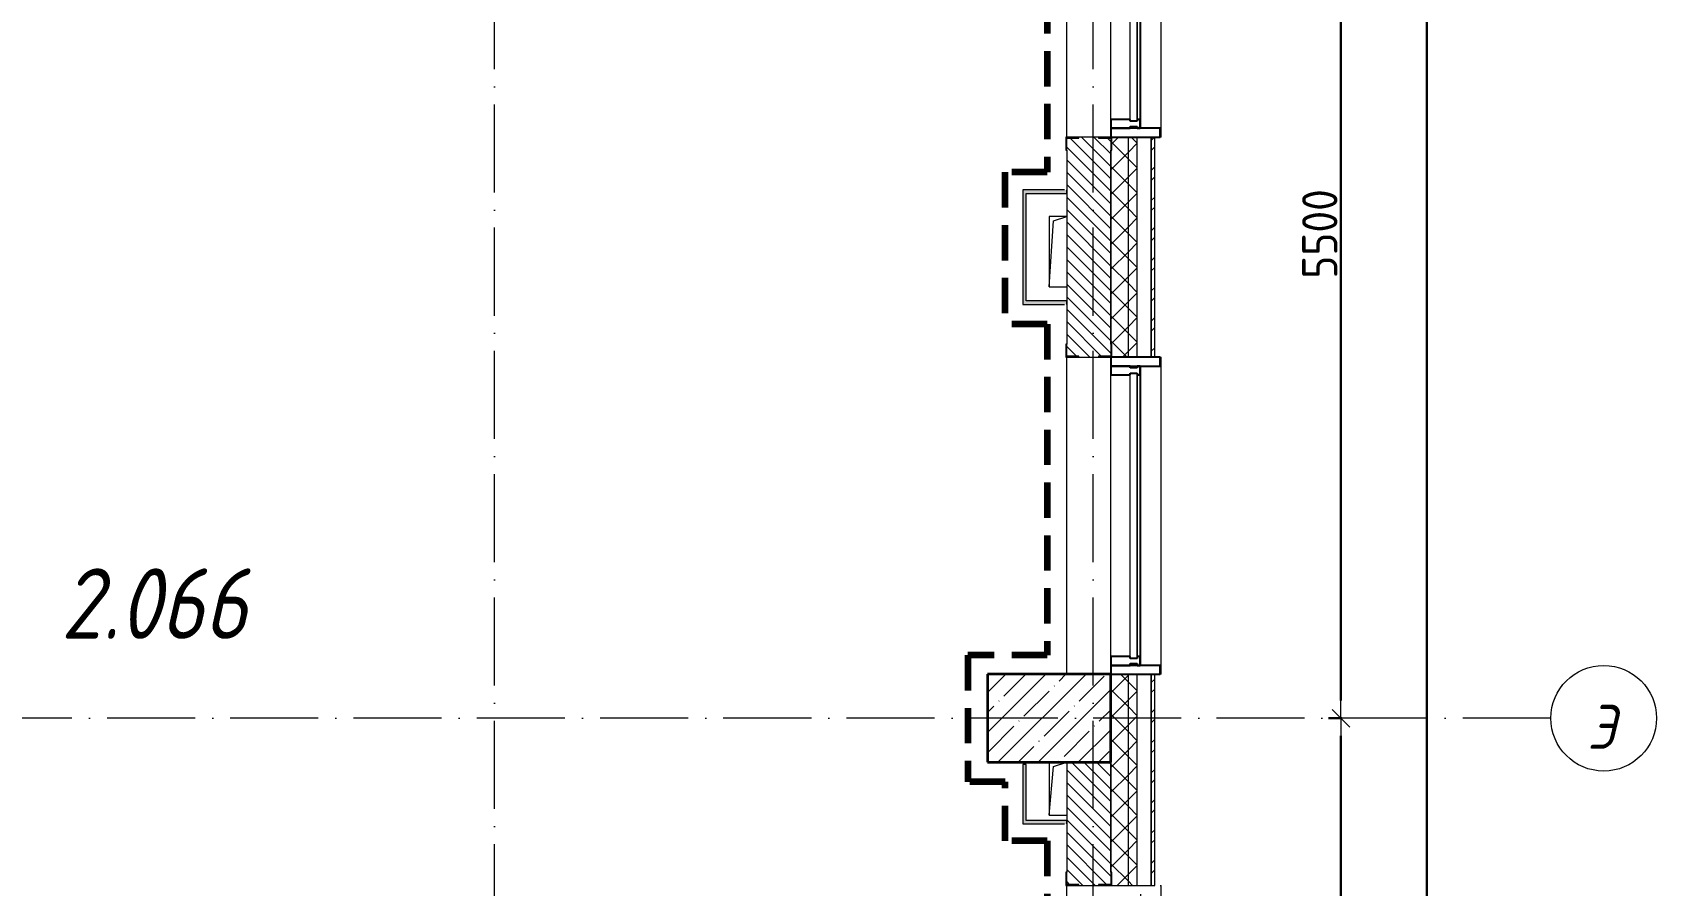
# Model space of a CAD drawing. Header units: millimetres. Extents: x -12989 to 629078, y -109036 to 555275.
# Drawn here: x 9705 to 18930, y -66865 to -62021 of the extents above; entities that cross this region are included whole.
import ezdxf

# ---------------------------------------------------------------- set-up
doc = ezdxf.new("R2010")
doc.units = ezdxf.units.MM
for name, pattern in [('50_200_ШТРИХ_1Т_ш5_п1_п1_', [700, 500, -100, 0, -100]), ('Штрих короткий', [300, 150, -150]), ('Штриховая _2 мм - 1 мм_', [300, 200, -100])]:
    doc.linetypes.add(name, pattern=pattern)
for name, color, linetype, lineweight in [('4 -стяжа', 7, 'Continuous', 30), ('Импосты витража', 7, 'Continuous', 9), ('Импосты витража-1', 7, 'Continuous', 25), ('Марки помещений', 7, 'Continuous', 9), ('Несущие колонны', 7, 'Continuous', 9), ('Несущие колонны-1', 7, 'Continuous', 35), ('Обобщенные модели', 7, 'Continuous', 9), ('Общие ребра', 7, 'Continuous', 9), ('Окна', 7, 'Continuous', 9), ('Оси', 7, 'Continuous', 9), ('Оси-1', 7, 'Continuous', 20), ('Оси-2', 7, '50_200_ШТРИХ_1Т_ш5_п1_п1_', 9), ('Остекление-1', 7, 'Continuous', 9), ('Перемычка-1', 7, 'Штрих короткий', 9), ('Размеры', 7, 'Continuous', 15), ('Стены', 7, 'Continuous', 9), ('Стены-1', 7, 'Continuous', 13), ('Штриховка разреза-1', 7, 'Continuous', 9)]:
    doc.layers.add(name, color=color, linetype=linetype, lineweight=lineweight)
doc.layers.add('СТ-1_1', color=7, linetype='Штриховая _2 мм - 1 мм_', lineweight=90, true_color=0x888888)
doc.layers.add('Штриховка разреза-3', color=7, linetype='Continuous', lineweight=9, true_color=0x0080ff)
doc.layers.get('4 -стяжа').off()
doc.styles.add('ISOCPEUR_I_1', font='isocpeui.ttf', dxfattribs={"width": 0.85, "height": 2.5})
doc.styles.add('ISOCPEUR_I_2', font='isocpeui.ttf', dxfattribs={"width": 0.85, "height": 2.3})
doc.styles.add('СПДС', font='isocpeur.ttf', dxfattribs={"width": 0.9})
doc.dimstyles.new('Размера А3', dxfattribs={"dimtxt": 200, "dimasz": 100, "dimexe": 70, "dimexo": 100, "dimgap": 20, "dimtad": 1, "dimdec": 0, "dimrnd": 10, "dimzin": 0, "dimdsep": 46, "dimtxsty": 'СПДС', "dimblk": 'ARROWHEAD_6', "dimcen": 1, "dimclrd": 256, "dimclre": 256, "dimclrt": 256, "dimazin": 0, "dimtfac": 1, "dimtdec": 0, "dimtmove": 2, "dimatfit": 3, "dimfxl": 1, "dimtolj": 1, "dimtzin": 0, "dimarcsym": 0})
pattern_1 = [(135, (0, 0), (-35.35534, -35.35534), [])]
pattern_2 = [(45, (0, 0), (-85.53659, 85.53659), []), (45, (57.02, 0), (-85.53659, 85.53659), [])]
pattern_3 = [(45, (0, 0), (-70.71068, 70.71068), []), (135, (0, 0), (-70.71068, -70.71068), [])]

# ---------------------------------------------------------------- blocks, each defined once
blk = doc.blocks.new('Ось сетки - Круг_Ø6_00__ISO-2_5_0_9K_-16731441-АИ2_02_План отделки стен 2-го этажа _Часть 2_')
at = {"layer": 'Оси-1'}
blk.add_circle((0, 0), 3, dxfattribs=at)
blk = doc.blocks.new('ARROWHEAD_6')
at = {"color": 0, "linetype": 'Continuous'}
for p, q in [((0, 0), (-1, 0)), ((-0.5, -0.5), (0.5, 0.5))]:
    blk.add_line(p, q, dxfattribs=at)
blk = doc.blocks.new('*D701')
at = {"layer": 'Defpoints', "color": 0, "transparency": 16777216}
for p in [(17243.3, -60415.3), (17137.2, -65915.3), (17243.3, -65915.3)]:
    blk.add_point(p, dxfattribs=at)
at = {"layer": 'Размеры', "lineweight": -2, "transparency": 16777216}
for p, q in [((17143.3, -60415.3), (17067.2, -60415.3)), ((17137.2, -60515.3), (17137.2, -65815.3)), ((17143.3, -65915.3), (17067.2, -65915.3))]:
    blk.add_line(p, q, dxfattribs=at)
at = {"layer": 'Размеры', "lineweight": -2, "transparency": 16777216, "xscale": 100, "yscale": 100, "zscale": 100}
for p, rotation in [((17137.2, -60415.3), 90), ((17137.2, -65915.3), 270)]:
    blk.add_blockref('ARROWHEAD_6', p, dxfattribs=dict(at, rotation=rotation))
at = {"layer": 'Размеры', "transparency": 16777216, "insert": (17017.2, -63165.3), "char_height": 200, "width": 2.488, "attachment_point": 5, "rotation": 90, "style": 'СПДС'}
blk.add_mtext('\\A1;5500', dxfattribs=at)
blk = doc.blocks.new('*D702')
at = {"layer": 'Defpoints', "color": 0, "transparency": 16777216}
for p in [(17243.3, -65915.3), (17137.2, -71915.3), (17243.3, -71915.3)]:
    blk.add_point(p, dxfattribs=at)
at = {"layer": 'Размеры', "lineweight": -2, "transparency": 16777216}
for p, q in [((17143.3, -65915.3), (17067.2, -65915.3)), ((17137.2, -66015.3), (17137.2, -71815.3)), ((17143.3, -71915.3), (17067.2, -71915.3))]:
    blk.add_line(p, q, dxfattribs=at)
at = {"layer": 'Размеры', "lineweight": -2, "transparency": 16777216, "xscale": 100, "yscale": 100, "zscale": 100}
for p, rotation in [((17137.2, -65915.3), 90), ((17137.2, -71915.3), 270)]:
    blk.add_blockref('ARROWHEAD_6', p, dxfattribs=dict(at, rotation=rotation))
at = {"layer": 'Размеры', "transparency": 16777216, "insert": (17017.2, -68915.3), "char_height": 200, "width": 2.488, "attachment_point": 5, "rotation": 90, "style": 'СПДС'}
blk.add_mtext('\\A1;6000', dxfattribs=at)
blk = doc.blocks.new('*D707')
at = {"layer": 'Defpoints', "color": 0, "transparency": 16777216}
for p in [(17519.6, -56765.3), (17625.6, -56765.3), (17519.6, -90215.3)]:
    blk.add_point(p, dxfattribs=at)
at = {"layer": 'Размеры', "lineweight": -2, "transparency": 16777216}
for p, q in [((17619.6, -56765.3), (17695.6, -56765.3)), ((17625.6, -90115.3), (17625.6, -56865.3)), ((17619.6, -90215.3), (17695.6, -90215.3))]:
    blk.add_line(p, q, dxfattribs=at)
at = {"layer": 'Размеры', "lineweight": -2, "transparency": 16777216, "xscale": 100, "yscale": 100, "zscale": 100}
for p, rotation in [((17625.6, -56765.3), 90), ((17625.6, -90215.3), 270)]:
    blk.add_blockref('ARROWHEAD_6', p, dxfattribs=dict(at, rotation=rotation))
at = {"layer": 'Размеры', "transparency": 16777216, "insert": (17505.6, -73490.3), "char_height": 200, "width": 3.186, "attachment_point": 5, "rotation": 90, "style": 'СПДС'}
blk.add_mtext('\\A1;33450', dxfattribs=at)
blk = doc.blocks.new('BSC_Колонна _Прямоугольная - 500х700-V2-АИ2_02_План отделки стен 2-го этажа _Часть 2_')
at = {"layer": 'Несущие колонны'}
h = blk.add_hatch(dxfattribs=at)
h.set_pattern_fill('FP_7', color=256, style=0, pattern_type=2)
h.set_pattern_definition([(315, (-40300, 25550), (114.04925, 114.04925), []), (315, (-40300, 25435.95), (114.04925, 114.04925), [201.613, -40.323, 3.353, -36.97])])
h.paths.add_polyline_path([(-250, 350), (-250, -350), (250, -350), (250, 350)], flags=0)
at = {"layer": 'Несущие колонны-1'}
for p, q in [((250, 350), (-250, 350)), ((-250, 350), (-250, -350)), ((250, -350), (250, 350)), ((-250, -350), (250, -350))]:
    blk.add_line(p, q, dxfattribs=at)
blk = doc.blocks.new('Проем_Дверь_Прямоугольный - 1800х2700h_оконные проемы-25805030-АИ2_02_План отделки стен 2-го этажа _Часть 2_')
at = {"layer": 'Перемычка-1'}
for p, q in [((900, 125), (-900, 125)), ((900, -125), (-900, -125))]:
    blk.add_line(p, q, dxfattribs=at)
blk = doc.blocks.new('PNS_Панель прямоугольная1 - Нр_Стекло - 40мм-25259299-АИ2_02_План отделки стен 2-го этажа _Часть 2_')
at = {"layer": 'Остекление-1'}
for p, q in [((-387.5, 40), (387.5, 40)), ((-397.5, 0), (397.5, 0)), ((387.5, 0), (-387.5, 0))]:
    blk.add_line(p, q, dxfattribs=at)
blk = doc.blocks.new('Прямоугольный импост - Импост структурный с накладкой - 150мм-25647642-АИ2_02_План отделки стен 2-го этажа _Часть 2_')
at = {"layer": 'Импосты витража'}
for p, q in [((42475, -100), (43250, -100)), ((42475, -267), (43250, -267))]:
    blk.add_line(p, q, dxfattribs=at)
blk = doc.blocks.new('Прямоугольный импост - Импост структурный с накладкой - 150мм-25647644-АИ2_02_План отделки стен 2-го этажа _Часть 2_')
at = {"layer": 'Импосты витража-1'}
for p, q in [((-25, 0), (-25, 17)), ((-25, 17), (25, 17)), ((-15, 0), (-25, 0)), ((-15, -40), (-15, 0)), ((25, 0), (15, 0)), ((15, 0), (15, -40)), ((25, 17), (25, 0)), ((-25, -150), (-25, -40)), ((-25, -40), (-15, -40)), ((15, -40), (25, -40)), ((25, -40), (25, -150)), ((25, -150), (-25, -150))]:
    blk.add_line(p, q, dxfattribs=at)
blk = doc.blocks.new('Прямоугольный импост - Откос НВФ_50х280 мм-25993838-АИ2_02_План отделки стен 2-го этажа _Часть 2_')
at = {"layer": 'Импосты витража-1'}
for p, q in [((0, 130), (-50, 130)), ((-50, 130), (-50, -150)), ((0, -144), (0, 130)), ((-50, -150), (0, -150))]:
    blk.add_line(p, q, dxfattribs=at)
blk = doc.blocks.new('PNS_Панель прямоугольная1 - Нр_Стекло - 40мм-25293744-АИ2_02_План отделки стен 2-го этажа _Часть 2_')
at = {"layer": 'Остекление-1'}
for p, q in [((-800, 40), (800, 40)), ((-810, 0), (810, 0)), ((800, 0), (-800, 0))]:
    blk.add_line(p, q, dxfattribs=at)
blk = doc.blocks.new('Прямоугольный импост - Импост структурный с накладкой - 150мм-25651488-АИ2_02_План отделки стен 2-го этажа _Часть 2_')
at = {"layer": 'Импосты витража'}
for p, q in [((44650, -100), (46250, -100)), ((44650, -267), (46250, -267))]:
    blk.add_line(p, q, dxfattribs=at)
blk = doc.blocks.new('Прямоугольный импост - Импост структурный с накладкой - 150мм-25651501-АИ2_02_План отделки стен 2-го этажа _Часть 2_')
at = {"layer": 'Импосты витража-1'}
for p, q in [((-25, 0), (-25, 17)), ((-25, 17), (25, 17)), ((-15, 0), (-25, 0)), ((-15, -40), (-15, 0)), ((25, 0), (15, 0)), ((15, 0), (15, -40)), ((25, 17), (25, 0)), ((-25, -150), (-25, -40)), ((-25, -40), (-15, -40)), ((15, -40), (25, -40)), ((25, -40), (25, -150)), ((25, -150), (-25, -150))]:
    blk.add_line(p, q, dxfattribs=at)
blk = doc.blocks.new('Прямоугольный импост - Откос НВФ_50х280 мм-25995271-АИ2_02_План отделки стен 2-го этажа _Часть 2_')
at = {"layer": 'Импосты витража-1'}
for p, q in [((-50, 130), (0, 130)), ((-50, -150), (-50, 130)), ((0, 130), (0, -144)), ((0, -150), (-50, -150))]:
    blk.add_line(p, q, dxfattribs=at)
blk = doc.blocks.new('Прямоугольный импост - Откос НВФ_50х280 мм-V163-АИ2_02_План отделки стен 2-го этажа _Часть 2_')
at = {"layer": 'Импосты витража-1'}
for p, q in [((0, 130), (-50, 130)), ((-50, 130), (-50, -150)), ((0, -150), (0, 130)), ((-50, -150), (0, -150))]:
    blk.add_line(p, q, dxfattribs=at)
blk = doc.blocks.new('Фахверк_СКБ_Уголок - 250_2700-27497298-АИ2_02_План отделки стен 2-го этажа _Часть 2_')
at = {"layer": 'Обобщенные модели'}
for p, q in [((200, 181), (125, 181)), ((125, 181), (125, 106)), ((125, 106), (131, 106)), ((131, 106), (131, 175)), ((131, 175), (200, 175)), ((200, 175), (200, 181)), ((131, -6), (125, -6)), ((125, -6), (125, -81)), ((125, -81), (200, -81)), ((131, -75), (131, -6)), ((200, -75), (131, -75)), ((200, -81), (200, -75))]:
    blk.add_line(p, q, dxfattribs=at)
blk = doc.blocks.new('AR_Отверстие прямоугольное _в плите_ - AR_Отверстие прямоугольное _в плите_-30510814-АИ2_02_План отделки стен 2-го этажа _Часть 2_')
at = {"layer": 'Обобщенные модели'}
for p, q in [((-50, 150), (-50, -150)), ((-50, -150), (-25, 125)), ((-25, 125), (50, 150)), ((-50, -150), (50, -150))]:
    blk.add_line(p, q, dxfattribs=at)
blk = doc.blocks.new('AR_Отверстие прямоугольное _в плите_ - AR_Отверстие прямоугольное _в плите_-30510902-АИ2_02_План отделки стен 2-го этажа _Часть 2_')
at = {"layer": 'Обобщенные модели'}
for p, q in [((50, 200), (-50, 200)), ((-50, 200), (-50, -200)), ((-25, 175), (50, 200)), ((-50, -200), (-25, 175)), ((-50, -200), (50, -200))]:
    blk.add_line(p, q, dxfattribs=at)
blk = doc.blocks.new('Отлив_СКБ - Отлив витража_120_НВФ-31885687-АИ2_02_План отделки стен 2-го этажа _Часть 2_')
at = {"layer": 'Окна'}
for p, q in [((1750, -2), (50, -2)), ((0, -120), (0, -113)), ((0, -120), (1800, -120)), ((1800, -113), (1800, -120))]:
    blk.add_line(p, q, dxfattribs=at)
blk = doc.blocks.new('0125-Р-ОО-Ш2-АР-о_23_10_2024_rvt-1-АИ2_02_План отделки стен 2-го этажа _Часть 2_')
at = {"layer": 'Штриховка разреза-1'}
h = blk.add_hatch(dxfattribs=at)
h.set_pattern_fill('FP_80', color=256, style=0, pattern_type=2)
h.set_pattern_definition(pattern_2)
h.paths.add_polyline_path([(26150, 43370), (26150, 43600), (26130, 43600), (26130, 43370)], flags=0)
h.paths.add_polyline_path([(26130, 45400), (26150, 45400), (26150, 49800), (26130, 49800), (26130, 45770.8)], flags=0)
h = blk.add_hatch(dxfattribs=at)
h.set_pattern_fill('FP_81', color=256, style=0, pattern_type=2)
h.set_pattern_definition(pattern_3)
h.paths.add_polyline_path([(26050, 11350), (26050, 13550), (26000, 13550), (26000, 11350)], flags=0)
h.paths.add_polyline_path([(26000, 15350), (26050, 15350), (26050, 16550), (26000, 16550), (26000, 16201.6)], flags=0)
h.paths.add_polyline_path([(26050, 18350), (26050, 19550), (26000, 19550), (26000, 18350)], flags=0)
h.paths.add_polyline_path([(26000, 21350), (26050, 21350), (26050, 22550), (26000, 22550), (26000, 21745.8)], flags=0)
h.paths.add_polyline_path([(26050, 24350), (26050, 25550), (26000, 25550), (26000, 24350)], flags=0)
h.paths.add_polyline_path([(26050, 27350), (26050, 28550), (26000, 28550), (26000, 27350)], flags=0)
h.paths.add_polyline_path([(26000, 30350), (26050, 30350), (26050, 31550), (26000, 31550), (26000, 30986.2)], flags=0)
h.paths.add_polyline_path([(26000, 33350), (26050, 33350), (26050, 34550), (26000, 34550), (26000, 33758.3)], flags=0)
h.paths.add_polyline_path([(26050, 36350), (26050, 37550), (26000, 37550), (26000, 36350)], flags=0)
h.paths.add_polyline_path([(26050, 39350), (26050, 40550), (26000, 40550), (26000, 39350)], flags=0)
h.paths.add_polyline_path([(26050, 42350), (26050, 43600), (26000, 43600), (26000, 42350)], flags=0)
h.paths.add_polyline_path([(26050, 45400), (26050, 49650), (26000, 49650), (26000, 45400)], flags=0)
h = blk.add_hatch(dxfattribs=at)
h.set_pattern_fill('FP_81', color=256, style=0, pattern_type=2)
h.set_pattern_definition(pattern_3)
h.paths.add_polyline_path([(26000, 11350), (26000, 13550), (25906, 13550), (25906, 13475), (25900, 13475), (25900, 11350)], flags=0)
h.paths.add_polyline_path([(25906, 15350), (26000, 15350), (26000, 16550), (25906, 16550), (25906, 16475), (25900, 16475), (25900, 15425), (25906, 15425), (25906, 15356)], flags=0)
h.paths.add_polyline_path([(25906, 18350), (26000, 18350), (26000, 19550), (25900, 19550), (25900, 18425), (25906, 18425), (25906, 18356)], flags=0)
h.paths.add_polyline_path([(25906, 21350), (26000, 21350), (26000, 22550), (25906, 22550), (25906, 22475), (25900, 22475), (25900, 21425), (25906, 21425), (25906, 21356)], flags=0)
h.paths.add_polyline_path([(25900, 24350), (26000, 24350), (26000, 25550), (25906, 25550), (25906, 25475), (25900, 25475), (25900, 24850)], flags=0)
h.paths.add_polyline_path([(26000, 27350), (26000, 28550), (25900, 28550), (25900, 27425), (25906, 27425), (25906, 27350)], flags=0)
h.paths.add_polyline_path([(26000, 30350), (26000, 31550), (25906, 31550), (25906, 31475), (25900, 31475), (25900, 30425), (25906, 30425), (25906, 30350)], flags=0)
h.paths.add_polyline_path([(26000, 33350), (26000, 34550), (25900, 34550), (25900, 33425), (25906, 33425), (25906, 33350)], flags=0)
h.paths.add_polyline_path([(25906, 36350), (26000, 36350), (26000, 37550), (25906, 37550), (25906, 37475), (25900, 37475), (25900, 36425), (25906, 36425), (25906, 36356)], flags=0)
h.paths.add_polyline_path([(25906, 39350), (26000, 39350), (26000, 40550), (25900, 40550), (25900, 39425), (25906, 39425), (25906, 39356)], flags=0)
h.paths.add_polyline_path([(26000, 42350), (26000, 43600), (25906, 43600), (25906, 43525), (25900, 43525), (25900, 42425), (25906, 42425), (25906, 42350)], flags=0)
h.paths.add_polyline_path([(26000, 45400), (26000, 49550), (25900, 49550), (25900, 45400)], flags=0)
h = blk.add_hatch(dxfattribs=at)
h.set_pattern_fill('FP_2', color=256, style=0, pattern_type=2)
h.set_pattern_definition(pattern_1)
h.paths.add_polyline_path([(25719, 42350), (25831, 42350), (25831, 42356), (25900, 42356), (25900, 43594), (25831, 43594), (25831, 43600), (25719, 43600), (25719, 43594), (25650, 43594), (25650, 42356), (25719, 42356)], flags=0)
h = blk.add_hatch(dxfattribs=at)
h.set_pattern_fill('FP_80', color=256, style=0, pattern_type=2)
h.set_pattern_definition(pattern_2)
h.paths.add_polyline_path([(26130, 11540), (26150, 11540), (26150, 13550), (26130, 13550), (26130, 12505.4)], flags=0)
h.paths.add_polyline_path([(26130, 15350), (26150, 15350), (26150, 16550), (26130, 16550), (26130, 16201.6)], flags=0)
h.paths.add_polyline_path([(26150, 18350), (26150, 19550), (26130, 19550), (26130, 18350)], flags=0)
h.paths.add_polyline_path([(26150, 21350), (26150, 22550), (26130, 22550), (26130, 21350)], flags=0)
h.paths.add_polyline_path([(26130, 24350), (26150, 24350), (26150, 25550), (26130, 25550), (26130, 25442)], flags=0)
h.paths.add_polyline_path([(26130, 27350), (26150, 27350), (26150, 28550), (26130, 28550), (26130, 28214.1)], flags=0)
h.paths.add_polyline_path([(26150, 30350), (26150, 31550), (26130, 31550), (26130, 30350)], flags=0)
h.paths.add_polyline_path([(26130, 33350), (26150, 33350), (26150, 34550), (26130, 34550), (26130, 33758.3)], flags=0)
h.paths.add_polyline_path([(26150, 36350), (26150, 37550), (26130, 37550), (26130, 36350)], flags=0)
h.paths.add_polyline_path([(26150, 39350), (26150, 40550), (26130, 40550), (26130, 39350)], flags=0)
h.paths.add_polyline_path([(26150, 42350), (26150, 43370), (26130, 43370), (26130, 42350)], flags=0)
h = blk.add_hatch(dxfattribs=at)
h.set_pattern_fill('FP_2', color=256, style=0, pattern_type=2)
h.set_pattern_definition(pattern_1)
h.paths.add_polyline_path([(25719, 36350), (25831, 36350), (25831, 36356), (25900, 36356), (25900, 37544), (25831, 37544), (25831, 37550), (25719, 37550), (25719, 37544), (25650, 37544), (25650, 36356), (25719, 36356)], flags=0)
h.paths.add_polyline_path([(25719, 39350), (25831, 39350), (25831, 39356), (25900, 39356), (25900, 40050), (25650, 40050), (25650, 39356), (25719, 39356)], flags=0)
at = {"layer": 'Общие ребра'}
for p, q in [((26000, 42350), (26000, 43600)), ((26050, 42350), (26050, 43600)), ((25900, 42425), (25900, 43525)), ((25900, 43525), (25900, 42425)), ((26000, 39350), (26000, 40550)), ((26050, 39350), (26050, 40550)), ((25900, 40050), (25900, 39425)), ((25900, 39425), (25900, 40050))]:
    blk.add_line(p, q, dxfattribs=at)
at = {"layer": 'Стены'}
for p, q in [((25650, 43600), (25650, 45400)), ((25650, 40550), (25650, 42350)), ((25650, 37550), (25650, 39350))]:
    blk.add_line(p, q, dxfattribs=at)
at = {"layer": 'Стены-1'}
for p, q in [((25831, 43600), (25719, 43600)), ((26130, 43600), (25906, 43600)), ((26130, 43600), (26130, 43370)), ((26150, 43600), (26130, 43600)), ((26130, 42350), (26130, 43600)), ((26150, 43370), (26150, 43600)), ((25650, 43525), (25650, 42425)), ((26130, 43370), (26130, 42350)), ((26150, 42350), (26150, 43370)), ((25719, 42350), (25831, 42350)), ((25906, 42350), (26130, 42350)), ((26130, 42350), (26150, 42350)), ((26130, 40550), (25900, 40550)), ((26130, 39350), (26130, 40550)), ((26130, 40550), (26130, 39350)), ((26150, 40550), (26130, 40550)), ((26150, 39350), (26150, 40550)), ((25650, 40050), (25650, 39425)), ((25719, 39350), (25831, 39350)), ((25906, 39350), (26130, 39350)), ((26130, 39350), (26150, 39350))]:
    blk.add_line(p, q, dxfattribs=at)
for name, p, rotation in [('Проем_Дверь_Прямоугольный - 1800х2700h_оконные проемы-25805030-АИ2_02_План отделки стен 2-го этажа _Часть 2_', (25775, 44500), 269.9999999999999), ('Отлив_СКБ - Отлив витража_120_НВФ-31885687-АИ2_02_План отделки стен 2-го этажа _Часть 2_', (26067, 43600), 90), ('Прямоугольный импост - Импост структурный с накладкой - 150мм-25647642-АИ2_02_План отделки стен 2-го этажа _Часть 2_', (25800, 1225), 89.99999999999999), ('PNS_Панель прямоугольная1 - Нр_Стекло - 40мм-25259299-АИ2_02_План отделки стен 2-го этажа _Часть 2_', (26050, 44087.5), 89.99999999999753), ('Прямоугольный импост - Откос НВФ_50х280 мм-25993838-АИ2_02_План отделки стен 2-го этажа _Часть 2_', (26050, 43600), 269.9999999999975), ('Фахверк_СКБ_Уголок - 250_2700-27497298-АИ2_02_План отделки стен 2-го этажа _Часть 2_', (25725, 43725), 269.9999999999999), ('Фахверк_СКБ_Уголок - 250_2700-27497298-АИ2_02_План отделки стен 2-го этажа _Часть 2_', (25825, 42225), 89.99999999999991), ('Проем_Дверь_Прямоугольный - 1800х2700h_оконные проемы-25805030-АИ2_02_План отделки стен 2-го этажа _Часть 2_', (25775, 41450), 269.9999999999999), ('Отлив_СКБ - Отлив витража_120_НВФ-31885687-АИ2_02_План отделки стен 2-го этажа _Часть 2_', (26067, 40550), 90), ('Прямоугольный импост - Импост структурный с накладкой - 150мм-25651488-АИ2_02_План отделки стен 2-го этажа _Часть 2_', (25800, -4000), 89.99999999999986), ('PNS_Панель прямоугольная1 - Нр_Стекло - 40мм-25293744-АИ2_02_План отделки стен 2-го этажа _Часть 2_', (26050, 41450), 89.99999999999899), ('Прямоугольный импост - Откос НВФ_50х280 мм-V163-АИ2_02_План отделки стен 2-го этажа _Часть 2_', (26050, 40550), 269.999999999999), ('BSC_Колонна _Прямоугольная - 500х700-V2-АИ2_02_План отделки стен 2-го этажа _Часть 2_', (25550, 40300), 89.9999999999999), ('Фахверк_СКБ_Уголок - 250_2700-27497298-АИ2_02_План отделки стен 2-го этажа _Часть 2_', (25825, 39225), 89.99999999999991), ('Проем_Дверь_Прямоугольный - 1800х2700h_оконные проемы-25805030-АИ2_02_План отделки стен 2-го этажа _Часть 2_', (25775, 38450), 269.9999999999999), ('Отлив_СКБ - Отлив витража_120_НВФ-31885687-АИ2_02_План отделки стен 2-го этажа _Часть 2_', (26067, 37550), 90)]:
    blk.add_blockref(name, p, dxfattribs=dict(rotation=rotation))
at = {"extrusion": (0, 0, -1)}
for name, p, rotation in [('Прямоугольный импост - Импост структурный с накладкой - 150мм-25647644-АИ2_02_План отделки стен 2-го этажа _Часть 2_', (-26050, 43675), 90.00000000000249), ('Прямоугольный импост - Откос НВФ_50х280 мм-25995271-АИ2_02_План отделки стен 2-го этажа _Часть 2_', (-26050, 42350), 90.00000000000101), ('Прямоугольный импост - Импост структурный с накладкой - 150мм-25651501-АИ2_02_План отделки стен 2-го этажа _Часть 2_', (-26050, 42275), 90.00000000000101), ('Прямоугольный импост - Импост структурный с накладкой - 150мм-25651501-АИ2_02_План отделки стен 2-го этажа _Часть 2_', (-26050, 40625), 90.00000000000101)]:
    blk.add_blockref(name, p, dxfattribs=dict(at, rotation=rotation))
for name, p in [('AR_Отверстие прямоугольное _в плите_ - AR_Отверстие прямоугольное _в плите_-30510902-АИ2_02_План отделки стен 2-го этажа _Часть 2_', (25600, 42950)), ('AR_Отверстие прямоугольное _в плите_ - AR_Отверстие прямоугольное _в плите_-30510814-АИ2_02_План отделки стен 2-го этажа _Часть 2_', (25600, 39900))]:
    blk.add_blockref(name, p)
blk = doc.blocks.new('2ч2эт')
at = {"layer": 'Штриховка разреза-3'}
for points in [[(15579.9, -62935.3), (15579.9, -62915.3), (15329.9, -62915.3), (15329.9, -62935.3), (15349.9, -62935.3)], [(15349.9, -63565.3), (15349.9, -62935.3), (15329.9, -62935.3), (15329.9, -63565.3)], [(15567.9, -63565.3), (15579.9, -63565.3), (15579.9, -63545.3), (15349.9, -63545.3), (15349.9, -63565.3)], [(15349.9, -66515.3), (15349.9, -66177.3), (15329.9, -66177.3), (15329.9, -66515.3)], [(15567.9, -66515.3), (15579.9, -66515.3), (15579.9, -66495.3), (15349.9, -66495.3), (15349.9, -66515.3)]]:
    blk.add_hatch(color=256, dxfattribs=at).paths.add_polyline_path(points, flags=0)
at = {"layer": 'Общие ребра'}
blk.add_line((15349.9, -66177.3), (15329.9, -66177.3), dxfattribs=at)
at = {"layer": 'СТ-1_1'}
for p, q in [((15467.9, -60927.3), (15467.9, -62815.3)), ((15227.9, -62815.3), (15227.9, -63677.3)), ((15467.9, -62815.3), (15227.9, -62815.3)), ((15467.9, -63677.3), (15227.9, -63677.3)), ((15467.9, -63677.3), (15467.9, -65557.3)), ((15017.9, -65557.3), (15017.9, -66277.3)), ((15467.9, -65557.3), (15017.9, -65557.3)), ((15229.9, -66277.3), (15017.9, -66277.3)), ((15229.9, -66612.3), (15229.9, -66277.3)), ((15467.9, -66612.3), (15229.9, -66612.3)), ((15467.9, -66612.3), (15467.9, -71553.3))]:
    blk.add_line(p, q, dxfattribs=at)
at = {"layer": 'Стены-1'}
for p, q in [((15329.9, -62915.3), (15329.9, -63565.3)), ((15567.9, -62915.3), (15329.9, -62915.3)), ((15349.9, -63545.3), (15349.9, -62935.3)), ((15349.9, -62935.3), (15579.9, -62935.3)), ((15579.9, -62935.3), (15579.9, -62915.3)), ((15579.9, -63545.3), (15349.9, -63545.3)), ((15579.9, -63565.3), (15579.9, -63545.3)), ((15329.9, -63565.3), (15567.9, -63565.3)), ((15329.9, -66177.3), (15329.9, -66515.3)), ((15349.9, -66495.3), (15349.9, -66177.3)), ((15579.9, -66495.3), (15349.9, -66495.3)), ((15579.9, -66515.3), (15579.9, -66495.3)), ((15329.9, -66515.3), (15567.9, -66515.3))]:
    blk.add_line(p, q, dxfattribs=at)
blk.add_blockref('0125-Р-ОО-Ш2-АР-о_23_10_2024_rvt-1-АИ2_02_План отделки стен 2-го этажа _Часть 2_', (-10070.1, -106215.3))
at = {"layer": 'Марки помещений', "color": 3, "insert": (9866.6, -65064.3), "char_height": 400, "width": 785.654, "attachment_point": 1, "style": 'ISOCPEUR_I_2'}
blk.add_mtext('2.066', dxfattribs=at)
blk = doc.blocks.new('ось2эт')
at = {"layer": 'Оси-2'}
for p, q in [((12329.9, -108435.9), (12329.9, -54635.1)), ((15729.9, -108435.9), (15729.9, -54635.1)), ((18329.9, -65915.3), (-12388.8, -65915.3))]:
    blk.add_line(p, q, dxfattribs=at)
at = {"layer": 'Оси-1', "xscale": 99.99999999999993, "yscale": 99.99999999999993, "zscale": 99.99999999999993, "rotation": 89.99999999999982}
blk.add_blockref('Ось сетки - Круг_Ø6_00__ISO-2_5_0_9K_-16731441-АИ2_02_План отделки стен 2-го этажа _Часть 2_', (18629.9, -65915.3), dxfattribs=at)
at = {"layer": 'Оси', "insert": (18537.1, -65839.2), "char_height": 250, "width": 223.671, "attachment_point": 1, "style": 'ISOCPEUR_I_1'}
blk.add_mtext('\\fISOCPEUR|b0|i1|c204|p34|;\\W.9;Э', dxfattribs=at)
at = {"layer": 'Размеры'}
for base, p1, p2, picture, middle in [((17625.6, -56765.3), (17519.6, -90215.3), (17519.6, -56765.3), '*D707', (17505.6, -73490.3)), ((17137.2, -65915.3), (17243.3, -60415.3), (17243.3, -65915.3), '*D701', (17017.2, -63165.3)), ((17137.2, -71915.3), (17243.3, -65915.3), (17243.3, -71915.3), '*D702', (17017.2, -68915.3))]:
    dim = blk.add_linear_dim(base=base, p1=p1, p2=p2, angle=90, dimstyle='Размера А3', dxfattribs=at)
    dim.commit()
    dim.dimension.update_dxf_attribs({"geometry": picture, "text_midpoint": middle})

msp = doc.modelspace()

# ---------------------------------------------------------------- block references
at = {"layer": '4 -стяжа'}
for name in ['ось2эт', '2ч2эт']:
    msp.add_blockref(name, (0, 0), dxfattribs=at)

doc.saveas('drawing.dxf')
